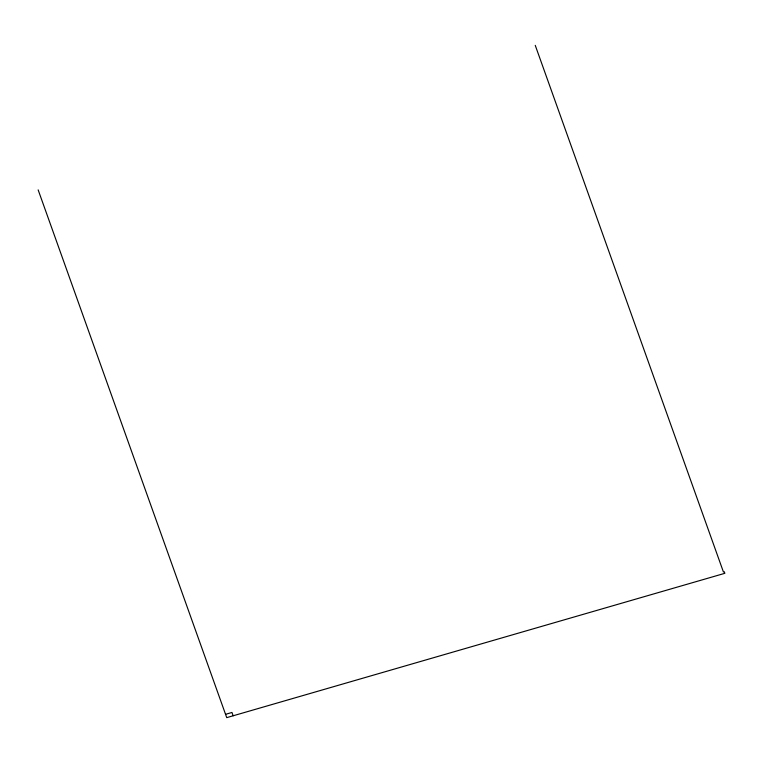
<?xml version="1.0" encoding="UTF-8"?>
<svg xmlns="http://www.w3.org/2000/svg" width="763" height="763" viewBox="0 0 763 763"><rect width="100%" height="100%" fill="white"/><g stroke="black" fill="none" stroke-linecap="round" stroke-linejoin="round"><path stroke-width="1.14" d="M225.552 714.33L231.971 712.461L233.154 715.77M535.254 45.36L723.438 572.012L724.297 571.764L724.85 573.309L226.735 717.64L38.15 189.882"/></g></svg>
